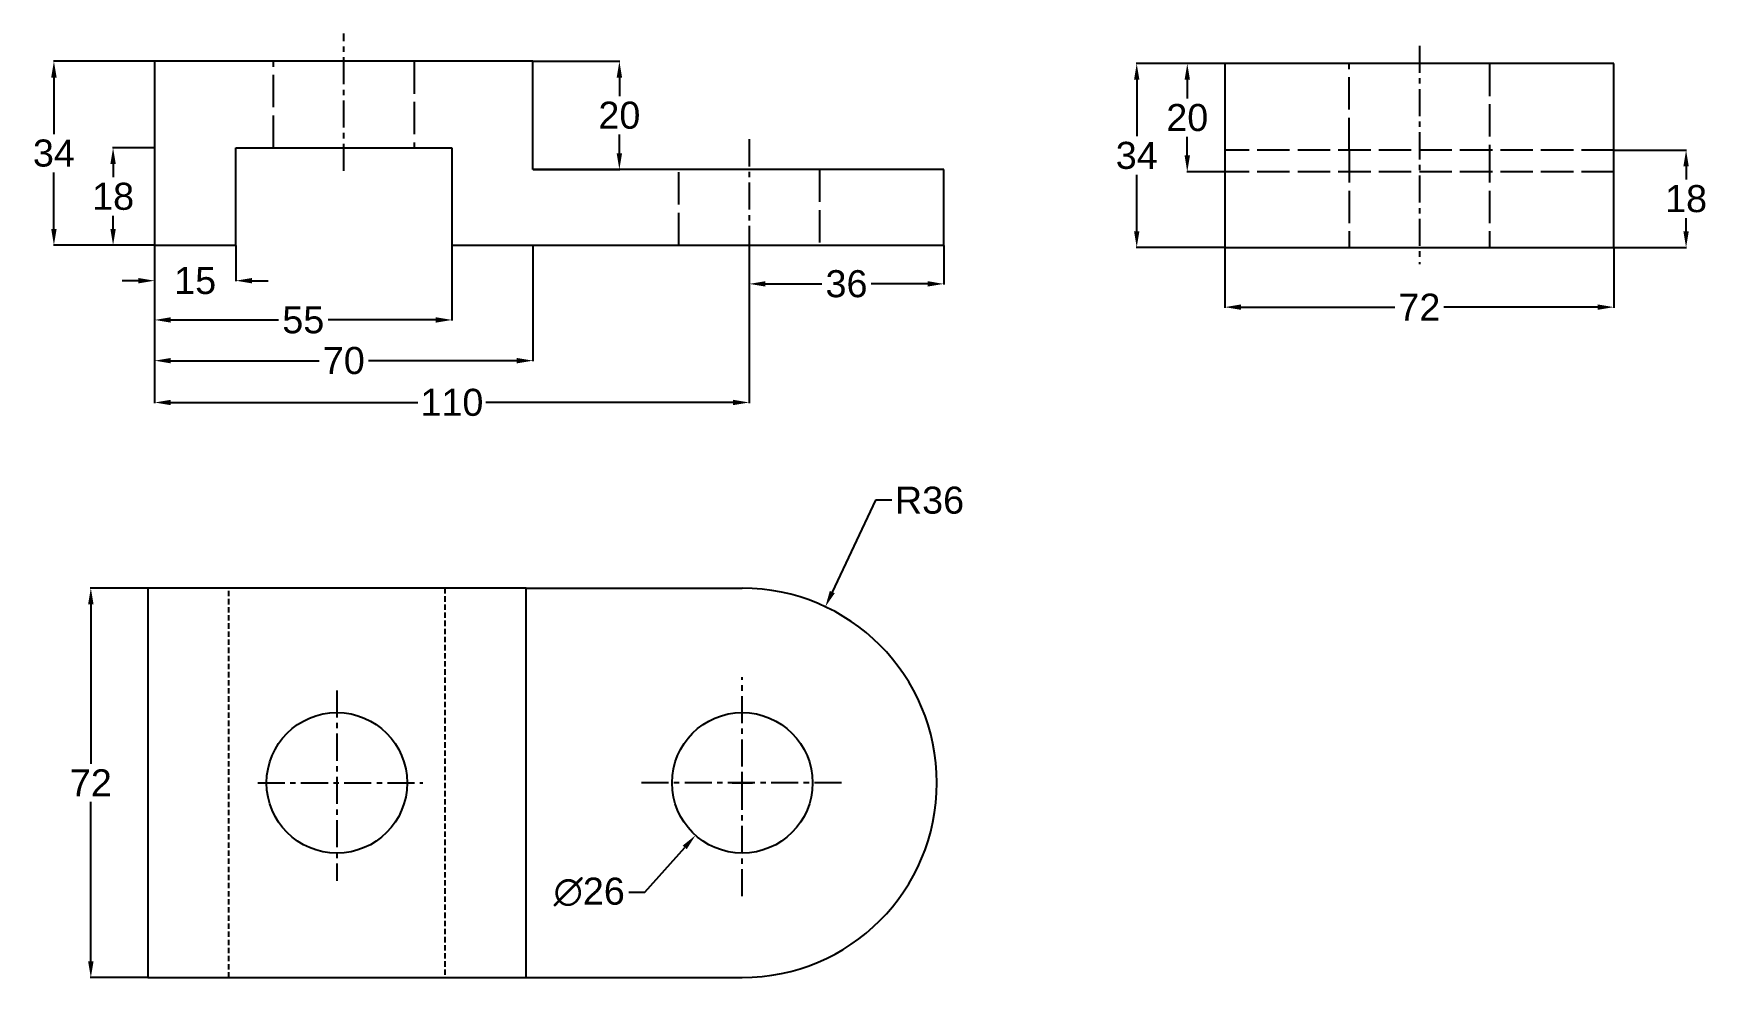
# Model space of a CAD drawing. Header units: inches. Extents: x -433 to 411, y -257 to 253.
# Drawn here: x -433 to -123.5, y 56.5 to 231 of the extents above; entities that cross this region are included whole.
import ezdxf

# ---------------------------------------------------------------- set-up
doc = ezdxf.new("R2010")
doc.units = ezdxf.units.IN
doc.header["$MEASUREMENT"] = 0
for name, pattern in [('AM_ISO02W050', [7.5, 6, -1.5]), ('CENTER2', [1.125, 0.75, -0.125, 0.125, -0.125]), ('CENTERX2', [4, 2.5, -0.5, 0.5, -0.5]), ('DASHEDX2', [1.5, 1, -0.5])]:
    doc.linetypes.add(name, pattern=pattern)
doc.layers.add('Centre Line', color=100, linetype='CENTER2', plot=False)
doc.layers.add('Hidden Line', color=7, linetype='AM_ISO02W050', plot=False)
doc.styles.get("Standard").update_dxf_attribs({"font": 'arial.ttf'})
doc.dimstyles.new('000001CC1E3200C8', dxfattribs={"dimtxt": 5, "dimasz": 3.001, "dimexe": 0.1, "dimexo": 0.05, "dimgap": 1, "dimtad": 0, "dimtih": 1, "dimtoh": 1, "dimdec": 0, "dimzin": 7, "dimdsep": 46, "dimtxsty": 'Standard', "dimcen": 1.9, "dimclrd": 30, "dimclre": 30, "dimclrt": 3, "dimadec": 0, "dimazin": 2, "dimtp": 0.1, "dimtm": 0.1, "dimtfac": 0.71, "dimtdec": 0, "dimtix": 1, "dimtofl": 0, "dimtmove": 1, "dimatfit": 2, "dimfxl": 1, "dimtolj": 1, "dimtzin": 7, "dimlwd": -1, "dimlwe": -1, "dimarcsym": 0})

# ---------------------------------------------------------------- blocks, each defined once
blk = doc.blocks.new('*D46')
at = {"color": 30, "linetype": 'ByBlock', "transparency": 16777216}
for p, q in [((-277.19, 144.72), (-285.19, 127.76)), ((-274.19, 144.72), (-277.19, 144.72))]:
    blk.add_line(p, q, dxfattribs=at)
at = {"color": 30, "transparency": 16777216}
for p, q in [((-301.84, 90.58), (-301.84, 94.38)), ((-303.74, 92.48), (-299.94, 92.48))]:
    blk.add_line(p, q, dxfattribs=at)
blk.add_solid([(-285.65, 127.97), (-284.74, 127.54), (-286.47, 125.04)], dxfattribs=at)
at = {"color": 3, "transparency": 16777216, "insert": (-267.21, 144.72), "char_height": 5, "attachment_point": 5}
blk.add_mtext('\\A1;R36', dxfattribs=at)
blk = doc.blocks.new('*D47')
at = {"layer": 'Centre Line', "color": 30, "linetype": 'CENTERX2', "ltscale": 2, "transparency": 16777216}
for p, q in [((-301.84, 90.58), (-301.84, 94.38)), ((-303.74, 92.48), (-299.94, 92.48))]:
    blk.add_line(p, q, dxfattribs=at)
at = {"layer": 'Centre Line', "color": 30, "linetype": 'ByBlock', "ltscale": 2, "transparency": 16777216}
for p, q in [((-319.86, 72.29), (-312.49, 80.54)), ((-322.86, 72.29), (-319.86, 72.29))]:
    blk.add_line(p, q, dxfattribs=at)
at = {"layer": 'Centre Line', "color": 30, "linetype": 'CENTERX2', "ltscale": 2, "transparency": 16777216}
blk.add_solid([(-312.86, 80.88), (-312.12, 80.21), (-310.49, 82.78)], dxfattribs=at)
at = {"layer": 'Centre Line', "color": 3, "linetype": 'CENTERX2', "ltscale": 2, "transparency": 16777216, "insert": (-330.16, 72.29), "char_height": 5, "attachment_point": 5}
blk.add_mtext('\\A1;∅26', dxfattribs=at)
blk = doc.blocks.new('*D48')
at = {"color": 30, "linetype": 'ByBlock', "transparency": 16777216}
for p, q in [((-411.89, 128.48), (-422.46, 128.48)), ((-422.36, 125.48), (-422.36, 95.99)), ((-422.36, 59.48), (-422.36, 88.97)), ((-411.89, 56.48), (-422.46, 56.48))]:
    blk.add_line(p, q, dxfattribs=at)
at = {"color": 30, "transparency": 16777216}
for points in [[(-422.86, 125.48), (-421.86, 125.48), (-422.36, 128.48)], [(-422.86, 59.48), (-421.86, 59.48), (-422.36, 56.48)]]:
    blk.add_solid(points, dxfattribs=at)
at = {"color": 3, "transparency": 16777216, "insert": (-422.36, 92.48), "char_height": 5, "attachment_point": 5}
blk.add_mtext('\\A1;72', dxfattribs=at)
blk = doc.blocks.new('*D49')
at = {"color": 30, "linetype": 'ByBlock', "transparency": 16777216}
for p, q in [((-410.56, 191.85), (-410.56, 185.23)), ((-395.56, 191.85), (-395.56, 185.23)), ((-413.56, 185.33), (-416.56, 185.33)), ((-392.56, 185.33), (-389.56, 185.33))]:
    blk.add_line(p, q, dxfattribs=at)
at = {"color": 30, "transparency": 16777216}
for points in [[(-413.56, 185.83), (-413.56, 184.83), (-410.56, 185.33)], [(-392.56, 185.83), (-392.56, 184.83), (-395.56, 185.33)]]:
    blk.add_solid(points, dxfattribs=at)
at = {"color": 3, "transparency": 16777216, "insert": (-403.06, 185.33), "char_height": 5, "attachment_point": 5}
blk.add_mtext('\\A1;15', dxfattribs=at)
blk = doc.blocks.new('*D50')
at = {"color": 30, "linetype": 'ByBlock', "transparency": 16777216}
for p, q in [((-410.56, 191.85), (-410.56, 177.97)), ((-355.56, 191.85), (-355.56, 177.97)), ((-407.56, 178.07), (-387.66, 178.07)), ((-358.56, 178.07), (-378.46, 178.07))]:
    blk.add_line(p, q, dxfattribs=at)
at = {"color": 30, "transparency": 16777216}
for points in [[(-407.56, 178.57), (-407.56, 177.57), (-410.56, 178.07)], [(-358.56, 178.57), (-358.56, 177.57), (-355.56, 178.07)]]:
    blk.add_solid(points, dxfattribs=at)
at = {"color": 3, "transparency": 16777216, "insert": (-383.06, 178.07), "char_height": 5, "attachment_point": 5}
blk.add_mtext('\\A1;55', dxfattribs=at)
blk = doc.blocks.new('*D51')
at = {"color": 30, "linetype": 'ByBlock', "transparency": 16777216}
for p, q in [((-410.56, 191.85), (-410.56, 170.44)), ((-340.56, 191.85), (-340.56, 170.44)), ((-407.56, 170.54), (-380.11, 170.54)), ((-343.56, 170.54), (-371.01, 170.54))]:
    blk.add_line(p, q, dxfattribs=at)
at = {"color": 30, "transparency": 16777216}
for points in [[(-407.56, 171.04), (-407.56, 170.04), (-410.56, 170.54)], [(-343.56, 171.04), (-343.56, 170.04), (-340.56, 170.54)]]:
    blk.add_solid(points, dxfattribs=at)
at = {"color": 3, "transparency": 16777216, "insert": (-375.56, 170.54), "char_height": 5, "attachment_point": 5}
blk.add_mtext('\\A1;70', dxfattribs=at)
blk = doc.blocks.new('*D52')
at = {"color": 30, "linetype": 'ByBlock', "transparency": 16777216}
for p, q in [((-410.56, 191.85), (-410.56, 162.71)), ((-300.56, 191.85), (-300.56, 162.71)), ((-407.56, 162.81), (-361.84, 162.81)), ((-303.56, 162.81), (-349.28, 162.81))]:
    blk.add_line(p, q, dxfattribs=at)
at = {"color": 30, "transparency": 16777216}
for points in [[(-407.56, 163.31), (-407.56, 162.31), (-410.56, 162.81)], [(-303.56, 163.31), (-303.56, 162.31), (-300.56, 162.81)]]:
    blk.add_solid(points, dxfattribs=at)
at = {"color": 3, "transparency": 16777216, "insert": (-355.56, 162.81), "char_height": 5, "attachment_point": 5}
blk.add_mtext('\\A1;110', dxfattribs=at)
blk = doc.blocks.new('*D53')
at = {"color": 30, "linetype": 'ByBlock', "transparency": 16777216}
for p, q in [((-300.56, 191.85), (-300.56, 184.64)), ((-264.56, 191.85), (-264.56, 184.64)), ((-297.56, 184.74), (-287.14, 184.74)), ((-267.56, 184.74), (-277.98, 184.74))]:
    blk.add_line(p, q, dxfattribs=at)
at = {"color": 30, "transparency": 16777216}
for points in [[(-297.56, 185.24), (-297.56, 184.24), (-300.56, 184.74)], [(-267.56, 185.24), (-267.56, 184.24), (-264.56, 184.74)]]:
    blk.add_solid(points, dxfattribs=at)
at = {"color": 3, "transparency": 16777216, "insert": (-282.56, 184.74), "char_height": 5, "attachment_point": 5}
blk.add_mtext('\\A1;36', dxfattribs=at)
blk = doc.blocks.new('*D54')
at = {"color": 30, "linetype": 'ByBlock', "transparency": 16777216}
for p, q in [((-410.61, 225.9), (-429.29, 225.9)), ((-429.19, 222.9), (-429.19, 212.45)), ((-429.19, 194.9), (-429.19, 205.34)), ((-410.61, 191.9), (-429.29, 191.9))]:
    blk.add_line(p, q, dxfattribs=at)
at = {"color": 30, "transparency": 16777216}
for points in [[(-429.69, 222.9), (-428.69, 222.9), (-429.19, 225.9)], [(-429.69, 194.9), (-428.69, 194.9), (-429.19, 191.9)]]:
    blk.add_solid(points, dxfattribs=at)
at = {"color": 3, "transparency": 16777216, "insert": (-429.19, 208.9), "char_height": 5, "attachment_point": 5}
blk.add_mtext('\\A1;34', dxfattribs=at)
blk = doc.blocks.new('*D55')
at = {"color": 30, "linetype": 'ByBlock', "transparency": 16777216}
for p, q in [((-410.61, 209.9), (-418.34, 209.9)), ((-418.24, 206.9), (-418.24, 204.45)), ((-418.24, 194.9), (-418.24, 197.34)), ((-410.61, 191.9), (-418.34, 191.9))]:
    blk.add_line(p, q, dxfattribs=at)
at = {"color": 30, "transparency": 16777216}
for points in [[(-418.74, 206.9), (-417.74, 206.9), (-418.24, 209.9)], [(-418.74, 194.9), (-417.74, 194.9), (-418.24, 191.9)]]:
    blk.add_solid(points, dxfattribs=at)
at = {"color": 3, "transparency": 16777216, "insert": (-418.24, 200.9), "char_height": 5, "attachment_point": 5}
blk.add_mtext('\\A1;18', dxfattribs=at)
blk = doc.blocks.new('*D56')
at = {"color": 30, "linetype": 'ByBlock', "transparency": 16777216}
for p, q in [((-340.51, 225.9), (-324.48, 225.9)), ((-324.58, 222.9), (-324.58, 219.45)), ((-324.58, 208.9), (-324.58, 212.34)), ((-340.51, 205.9), (-324.48, 205.9))]:
    blk.add_line(p, q, dxfattribs=at)
at = {"color": 30, "transparency": 16777216}
for points in [[(-325.08, 222.9), (-324.08, 222.9), (-324.58, 225.9)], [(-325.08, 208.9), (-324.08, 208.9), (-324.58, 205.9)]]:
    blk.add_solid(points, dxfattribs=at)
at = {"color": 3, "transparency": 16777216, "insert": (-324.58, 215.9), "char_height": 5, "attachment_point": 5}
blk.add_mtext('\\A1;20', dxfattribs=at)
blk = doc.blocks.new('*D57')
at = {"color": 30, "linetype": 'ByBlock', "transparency": 16777216}
for p, q in [((-212.63, 225.47), (-219.62, 225.47)), ((-219.52, 222.47), (-219.52, 219.03)), ((-219.52, 208.48), (-219.52, 211.92)), ((-212.63, 205.47), (-219.62, 205.47))]:
    blk.add_line(p, q, dxfattribs=at)
at = {"color": 30, "transparency": 16777216}
for points in [[(-220.02, 222.47), (-219.02, 222.47), (-219.52, 225.47)], [(-220.02, 208.48), (-219.02, 208.48), (-219.52, 205.47)]]:
    blk.add_solid(points, dxfattribs=at)
at = {"color": 3, "transparency": 16777216, "insert": (-219.52, 215.47), "char_height": 5, "attachment_point": 5}
blk.add_mtext('\\A1;20', dxfattribs=at)
blk = doc.blocks.new('*D58')
at = {"color": 30, "linetype": 'ByBlock', "transparency": 16777216}
for p, q in [((-212.63, 225.47), (-228.97, 225.47)), ((-228.87, 222.47), (-228.87, 212.03)), ((-228.87, 194.48), (-228.87, 204.92)), ((-212.63, 191.47), (-228.97, 191.47))]:
    blk.add_line(p, q, dxfattribs=at)
at = {"color": 30, "transparency": 16777216}
for points in [[(-229.37, 222.47), (-228.37, 222.47), (-228.87, 225.47)], [(-229.37, 194.48), (-228.37, 194.48), (-228.87, 191.47)]]:
    blk.add_solid(points, dxfattribs=at)
at = {"color": 3, "transparency": 16777216, "insert": (-228.87, 208.47), "char_height": 5, "attachment_point": 5}
blk.add_mtext('\\A1;34', dxfattribs=at)
blk = doc.blocks.new('*D59')
at = {"color": 30, "linetype": 'ByBlock', "transparency": 16777216}
for p, q in [((-140.53, 209.47), (-127.14, 209.47)), ((-127.24, 206.47), (-127.24, 204.03)), ((-127.24, 194.48), (-127.24, 196.92)), ((-140.53, 191.47), (-127.14, 191.47))]:
    blk.add_line(p, q, dxfattribs=at)
at = {"color": 30, "transparency": 16777216}
for points in [[(-127.74, 206.47), (-126.74, 206.47), (-127.24, 209.47)], [(-127.74, 194.48), (-126.74, 194.48), (-127.24, 191.47)]]:
    blk.add_solid(points, dxfattribs=at)
at = {"color": 3, "transparency": 16777216, "insert": (-127.24, 200.47), "char_height": 5, "attachment_point": 5}
blk.add_mtext('\\A1;18', dxfattribs=at)
blk = doc.blocks.new('*D60')
at = {"color": 30, "linetype": 'ByBlock', "transparency": 16777216}
for p, q in [((-212.58, 191.42), (-212.58, 180.34)), ((-140.58, 191.42), (-140.58, 180.34)), ((-209.58, 180.44), (-181.12, 180.44)), ((-143.59, 180.44), (-172.05, 180.44))]:
    blk.add_line(p, q, dxfattribs=at)
at = {"color": 30, "transparency": 16777216}
for points in [[(-209.58, 180.94), (-209.58, 179.94), (-212.58, 180.44)], [(-143.59, 180.94), (-143.59, 179.94), (-140.58, 180.44)]]:
    blk.add_solid(points, dxfattribs=at)
at = {"color": 3, "transparency": 16777216, "insert": (-176.58, 180.44), "char_height": 5, "attachment_point": 5}
blk.add_mtext('\\A1;72', dxfattribs=at)

msp = doc.modelspace()

# ---------------------------------------------------------------- linework, layer by layer
for p, q in [((-340.56, 225.9), (-410.56, 225.9)), ((-410.56, 225.9), (-410.56, 191.9)), ((-340.56, 205.9), (-340.56, 225.9)), ((-140.58, 225.47), (-212.58, 225.47)), ((-212.58, 225.47), (-212.58, 191.47)), ((-140.58, 191.47), (-140.58, 225.47)), ((-395.56, 191.9), (-395.56, 209.9)), ((-395.56, 209.9), (-355.56, 209.9)), ((-355.56, 209.9), (-355.56, 191.9)), ((-264.56, 205.9), (-340.56, 205.9)), ((-264.56, 191.9), (-264.56, 205.9)), ((-410.56, 191.9), (-395.56, 191.9)), ((-410.56, 191.9), (-395.56, 191.9)), ((-355.56, 191.9), (-340.56, 191.9)), ((-340.56, 191.9), (-300.56, 191.9)), ((-300.56, 191.9), (-264.56, 191.9)), ((-212.58, 191.47), (-140.58, 191.47)), ((-411.84, 128.48), (-411.84, 56.48)), ((-341.84, 128.48), (-411.84, 128.48)), ((-341.84, 56.48), (-341.84, 128.48)), ((-341.84, 128.48), (-301.84, 128.48)), ((-301.93, 92.48), (-301.75, 92.48)), ((-301.84, 92.57), (-301.84, 92.39)), ((-411.84, 56.48), (-341.84, 56.48)), ((-411.84, 56.48), (-396.84, 56.48)), ((-341.84, 56.48), (-301.84, 56.48))]:
    msp.add_line(p, q)
for centre in [(-376.84, 92.48), (-301.84, 92.48)]:
    msp.add_circle(centre, 13)
msp.add_arc((-301.84, 92.48), 36, 270, 90)
at = {"layer": 'Centre Line', "linetype": 'CENTERX2', "ltscale": 2}
for p, q in [((-375.56, 205.64), (-375.56, 231.04)), ((-176.58, 228.77), (-176.58, 188.41)), ((-300.56, 211.47), (-300.56, 185.23)), ((-301.84, 71.52), (-301.84, 112.04)), ((-376.84, 109.58), (-376.84, 74.39)), ((-391.48, 92.48), (-360.96, 92.48)), ((-283.49, 92.48), (-321.09, 92.48))]:
    msp.add_line(p, q, dxfattribs=at)
at = {"layer": 'Hidden Line', "color": 7, "true_color": 0xffffff}
for p, q in [((-388.56, 209.9), (-388.56, 225.9)), ((-362.56, 225.9), (-362.56, 209.9)), ((-189.58, 209.47), (-189.58, 225.47)), ((-163.58, 225.47), (-163.58, 209.47)), ((-140.58, 209.47), (-212.58, 209.47)), ((-189.58, 209.47), (-189.58, 191.47)), ((-163.58, 209.47), (-163.58, 191.47)), ((-313.56, 191.9), (-313.56, 205.9)), ((-287.56, 205.9), (-287.56, 191.9)), ((-140.58, 205.47), (-212.58, 205.47))]:
    msp.add_line(p, q, dxfattribs=at)
at = {"layer": 'Hidden Line', "color": 7, "linetype": 'DASHEDX2', "true_color": 0xffffff}
for p, q in [((-396.84, 56.48), (-396.84, 128.48)), ((-356.84, 128.48), (-356.84, 56.48))]:
    msp.add_line(p, q, dxfattribs=at)

# ---------------------------------------------------------------- dimensions: what is measured, and where the dimension line sits
for base, p1, p2, picture, middle in [((-429.19, 225.9), (-410.56, 191.9), (-410.56, 225.9), '*D54', (-429.19, 208.9)), ((-324.58, 225.9), (-340.56, 205.9), (-340.56, 225.9), '*D56', (-324.58, 215.9)), ((-228.87, 225.47), (-212.58, 191.47), (-212.58, 225.47), '*D58', (-228.87, 208.47)), ((-219.52, 225.47), (-212.58, 205.47), (-212.58, 225.47), '*D57', (-219.52, 215.47)), ((-418.24, 209.9), (-410.56, 191.9), (-410.56, 209.9), '*D55', (-418.24, 200.9)), ((-127.24, 209.47), (-140.58, 191.47), (-140.58, 209.47), '*D59', (-127.24, 200.47)), ((-422.36, 128.48), (-411.84, 56.48), (-411.84, 128.48), '*D48', (-422.36, 92.48))]:
    dim = msp.add_linear_dim(base=base, p1=p1, p2=p2, angle=90, dimstyle='000001CC1E3200C8')
    dim.commit()
    dim.dimension.update_dxf_attribs({"geometry": picture, "text_midpoint": middle})
for base, p1, p2, picture, middle in [((-395.56, 185.33), (-410.56, 191.9), (-395.56, 191.9), '*D49', (-403.06, 185.33)), ((-355.56, 178.07), (-410.56, 191.9), (-355.56, 191.9), '*D50', (-383.06, 178.07)), ((-340.56, 170.54), (-410.56, 191.9), (-340.56, 191.9), '*D51', (-375.56, 170.54)), ((-300.56, 162.81), (-410.56, 191.9), (-300.56, 191.9), '*D52', (-355.56, 162.81)), ((-264.56, 184.74), (-300.56, 191.9), (-264.56, 191.9), '*D53', (-282.56, 184.74)), ((-140.58, 180.44), (-212.58, 191.47), (-140.58, 191.47), '*D60', (-176.58, 180.44))]:
    dim = msp.add_linear_dim(base=base, p1=p1, p2=p2, dimstyle='000001CC1E3200C8')
    dim.commit()
    dim.dimension.update_dxf_attribs({"geometry": picture, "text_midpoint": middle})
dim = msp.add_radius_dim(center=(-301.84, 92.48), mpoint=(-286.47, 125.04), dimstyle='000001CC1E3200C8')
dim.commit()
dim.dimension.update_dxf_attribs({"geometry": '*D46', "text_midpoint": (-277.19, 144.72), "dimtype": 164})
at = {"layer": 'Centre Line', "color": 1, "linetype": 'CENTERX2', "ltscale": 2}
dim = msp.add_diameter_dim_2p(p1=(-293.18, 102.18), p2=(-310.49, 82.78), dimstyle='000001CC1E3200C8', dxfattribs=at)
dim.commit()
dim.dimension.update_dxf_attribs({"geometry": '*D47', "text_midpoint": (-319.86, 72.29), "dimtype": 163})

doc.saveas('drawing.dxf')
